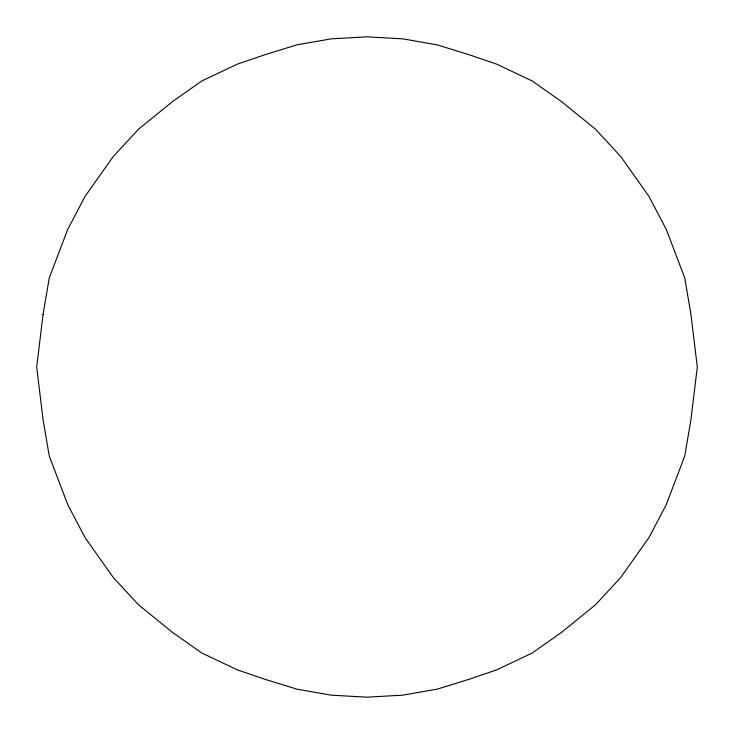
<?xml version="1.0" encoding="UTF-8"?>
<svg xmlns="http://www.w3.org/2000/svg" width="734" height="734" viewBox="0 0 734 734"><rect width="100%" height="100%" fill="white"/><g stroke="black" fill="none" stroke-linecap="round" stroke-linejoin="round"><path stroke-width="1.1" d="M43.049 314.391L36.7 367L43.049 419.609L49.27 456.098L67.702 504.579L85.071 537.627L113.275 577.511L138.653 604.926L172.802 632.616L201.85 653.049L237.238 669.821L265.047 679.326L296.775 689.116L331.199 695.153L367 697.181L402.801 695.153L437.225 689.116L468.953 679.326L496.762 669.821L532.15 653.049L561.198 632.616L595.347 604.926L620.725 577.511L648.929 537.627L666.298 504.579L684.73 456.098L690.951 419.609L697.3 367L690.951 314.391L684.73 277.902L666.298 229.421L648.929 196.373L620.725 156.489L595.347 129.074L561.198 101.384L532.15 80.951L496.762 64.179L468.953 54.674L437.225 44.884L402.801 38.847L367 36.819L331.199 38.847L296.775 44.884L265.047 54.674L237.238 64.179L201.85 80.951L172.802 101.384L138.653 129.074L113.275 156.489L85.071 196.373L67.702 229.421L49.27 277.902L43.049 314.391"/></g></svg>
